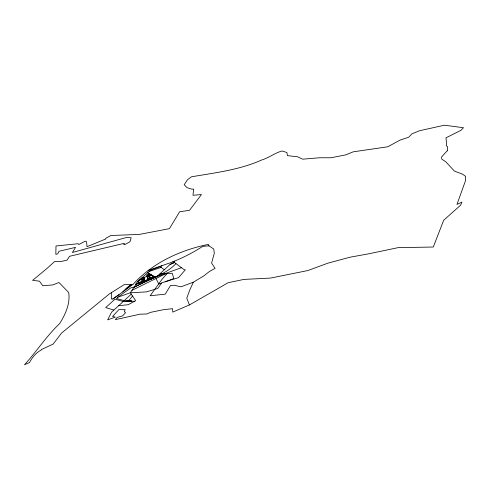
<?xml version="1.0" encoding="UTF-8"?>
<svg xmlns="http://www.w3.org/2000/svg" width="490" height="490" viewBox="0 0 490 490"><rect width="100%" height="100%" fill="white"/><g stroke="black" fill="none" stroke-linecap="round" stroke-linejoin="round"><path stroke-width="0.73" d="M189.422 304.933L228.12 282.712L243.91 279.416L270.609 278.063L307.83 270.554L327.896 263.167L350.025 257.207L368.615 253.826L398.174 247.634L433.283 247.034L443.683 220.249L460.618 205.163L461.886 202.125L456.943 204.44L465.494 180.749L465.5 176.339L462.554 174.152L454.451 171.12L445.692 161.718L441.778 159.14L441.502 157.119L447.101 150.834L447.474 150.908L447.462 146.577L446.237 145.732L446.549 143.135L445.967 137.825L461.004 130.297L463.485 127.731L444.454 125.207L419.581 130.72L411.863 133.874L408.789 137.194L400.091 140.097L387.762 146.786L353.223 151.827L345.622 154.907L330.952 157.768L319.547 157.768L302.691 159.177L297.43 156.739L287.44 155.661L286.907 152.525L282.075 150.969C274.823 152.911 268.826 157.952 261.58 160.04C239.463 169.944 215.086 172.762 191.418 176.817L187.541 179.659L184.191 184.693L187.045 187.682L191.486 189.073L193.624 189.152L192.999 195.265L201.439 194.561L189.563 210.296L179.646 211.76L169.448 228.659L139.283 234.434L110.887 235.494L105.577 238.434L105.76 238.985L86.993 246.684L86.589 241.742L85.327 241.123L78.835 244.522L78.192 243.732L55.995 245.962L55.836 254.341L57.673 253.912L58.953 251.284L75.546 247.358L72.385 252.491L126.763 237.399L131.173 237.779L129.985 241.748L125.232 244.363L123.805 244.761L124.38 243.31L69.543 256.301L67.026 260.129L60.883 261.538L54.66 261.489L46.93 268.502L32.597 280.335L39.463 281.168L42.753 285.719L52.791 284.941L58.959 282.503L68.716 292.499C70.395 303.561 65.415 314.482 59.608 323.639C46.47 336.067 36.627 351.416 24.5 364.793L29.504 362.545C32.267 357.351 36.119 352.579 41.448 349.891L41.387 349.554L53.165 344.047L61.636 333.004L109.301 293.969L124.209 284.635L132.815 284.678C152.176 263.057 180.13 250.151 208.287 244.388L209.04 245.851L213.775 249.055L214.302 253.208L211.613 263.106L215.079 268.367L209.408 271.509L203.791 275.913L193.348 282.209L189.716 290.16L186.782 298.159L189.422 304.933L172.756 312.106L172.621 308.663L163.323 309.723L150.663 312.332L146.724 313.998L140.134 314.163L115.328 319.651L117.122 317.453L122.665 315.829L125.52 312.736L124.27 311.475L125.22 309.68L118.831 309.637L112.571 316.43L115.266 317.159L107.641 319.878L111.549 312.185L123.284 301.485L114.936 299.206L105.699 307.579L113.87 310.06M134.125 287.103L130.34 292.763L117.71 297.246L130.904 287.814L134.125 287.103L135.901 284.543C149.658 278.737 165.387 274.865 175.941 263.626M157.774 276.238L150.853 279.208L157.566 276.029L170.073 264.416L174.452 262.487L184.026 269.592L185.3 269.819L178.562 277.634L161.81 282.816L157.854 288.383L146.473 291.893L130.34 292.763L135.675 300.633L128.245 304.694L118.592 305.699M123.186 301.546L130.946 301.362L131.485 300.633L123.982 300.811L131.338 294.098M128.441 301.025L132.612 295.985M130.94 284.672L126.555 289.186L112.853 299.01L111.359 298.949L111.334 292.861M122.776 291.905L126.322 288.236L130.316 285.125M193.348 282.209L180.945 286.815L174.336 285.278L170.538 285.437L165.222 294.147L150.099 295.789L161.731 279.729L166.992 273.481L172.211 273.285L173.84 278.504L165.136 281.787M117.992 297.148L116.516 298.539L124.148 300.621M112.853 299.01L118.813 294.772M131.945 284.678L131.583 284.941L131.841 285.241L127.026 288.684M131.945 290.35L165.473 273.824L166.502 273.983M152.96 278.21L142.382 282.92L133.972 287.336L154.093 277.671L181.404 267.675M170.073 264.416L174.575 262.438L174.471 261.341L148.029 270.456M172.658 261.856C183.211 257.734 193.268 252.46 202.793 246.329L209.04 245.851M146.914 275.527L149.37 274.565M147.031 276.133L149.487 275.172M141.726 278.871L144.189 277.904M147.141 276.746L149.603 275.778M139.76 280.023L143.258 278.651L143.111 277.848M147.196 277.101L151.416 275.441M141.837 279.484L144.305 278.516M147.257 277.352L149.726 276.385M141.947 280.096L144.415 279.129M142.057 280.715L144.526 279.741M147.49 278.577L149.958 277.603M138.204 282.742L143.613 280.617L143.717 281.205M147.57 279.061L152.5 277.12M142.167 281.334L144.642 280.36M147.606 279.19L150.081 278.222M154.975 277.04L135.363 284.5L137.604 281.542L147.735 272.697L154.975 277.04L147.606 272.624L148.782 271.607L161.137 267.393L164.321 269.745M161.62 283.079L158.852 284.096L156.12 278.755M162.214 273.616L160.077 273.683L166.992 273.481M131.124 301.136L125.477 301.326L128.3 301.019L134.364 301.332M155.263 277.211L155.642 277.438M149.732 271.276L149.462 271.019L152.745 269.329L160.095 266.621L161.137 267.393L160.353 266.799L161.859 265.782M150.197 278.835L149.248 273.959L146.798 274.927L147.723 279.808M144.752 280.978L144.078 277.297L141.622 278.265L142.278 281.952M141.543 278.467L138.002 281.56L138.303 283.336L152.617 277.701L152.268 275.95L150.559 274.927L141.543 278.467"/></g></svg>
